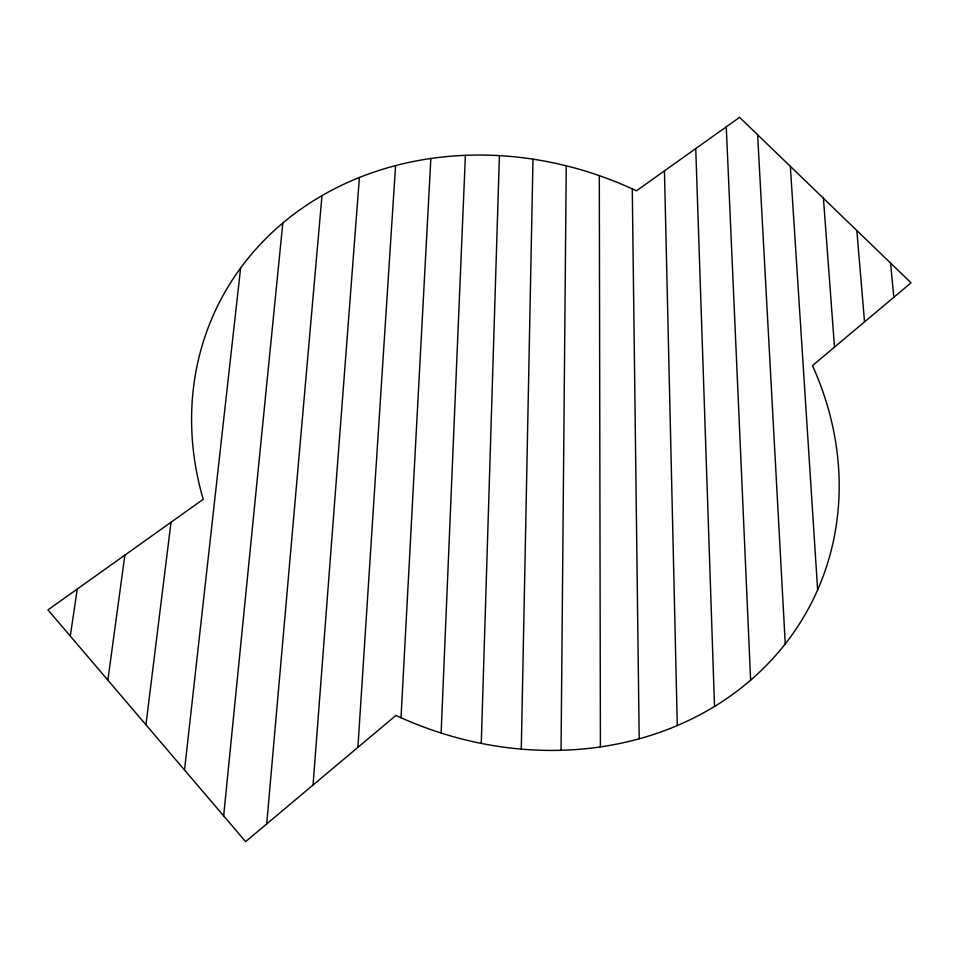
<?xml version="1.0" encoding="UTF-8"?>
<svg xmlns="http://www.w3.org/2000/svg" width="959" height="959" viewBox="0 0 959 959"><rect width="100%" height="100%" fill="white"/><g stroke="black" fill="none" stroke-linecap="round" stroke-linejoin="round"><path stroke-width="1.44" d="M561.051 750.286L566.254 165.811M521.288 749.111L532.988 159.158M481.262 743.405L499.411 155.634M441.116 733.036L465.403 155.322M401.018 717.74L430.843 158.487M357.899 747.361L395.576 165.595M313.042 785.037L359.397 177.475M266.71 823.949L321.984 195.612M223.663 815.905L282.821 223.015M184.536 770.029L240.625 267.993M145.948 724.788L171.014 522.259M107.864 680.135L124.862 555.129M70.283 636.093L77.271 589.018M890.587 263.09L893.812 297.302M856.831 230.496L864.538 321.888M823.421 198.249L834.498 347.122M790.348 166.339L817.631 589.893M757.622 134.751L785.253 643.909M726.263 126.84L750.621 680.171M695.743 148.585L714.515 706.447M664.443 170.87L677.294 725.543M632.269 188.863L639.197 738.79M599.315 175.641L600.394 746.905M395.935 715.426L245.624 841.642L47.95 609.9L203.236 499.315A331.982 288.527 26.5 0 1 299.855 209.829A331.982 288.527 26.5 0 1 636.452 190.805L739.593 117.358L911.05 282.833L812.477 365.607A331.982 288.527 26.5 0 1 747.876 682.508A331.982 288.527 26.5 0 1 395.935 715.426"/></g></svg>
